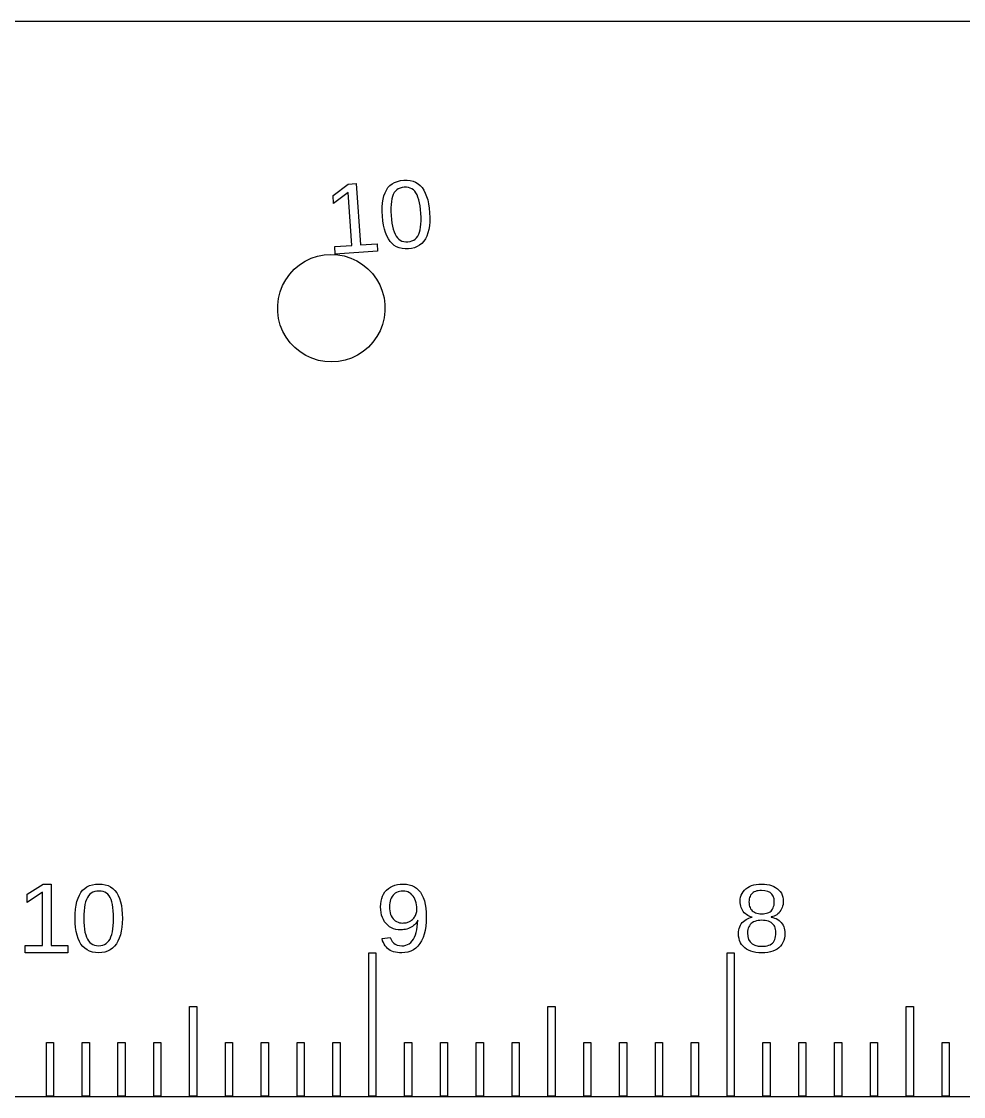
# Model space of a CAD drawing. Header units: metres. Extents: x 0 to 200, y 0 to 54.
# Drawn here: x 100.11 to 126.4, y 0 to 30 of the extents above; entities that cross this region are included whole.
import ezdxf

# ---------------------------------------------------------------- set-up
doc = ezdxf.new("R2010")
doc.units = ezdxf.units.M

msp = doc.modelspace()

# ---------------------------------------------------------------- linework, layer by layer
for p, q in [((200, 30), (0, 30)), ((110.45, 25.469), (110.52, 25.508)), ((110.52, 25.508), (110.598, 25.538)), ((110.598, 25.538), (110.684, 25.559)), ((110.684, 25.559), (110.778, 25.57)), ((110.778, 25.57), (110.87, 25.572)), ((110.87, 25.572), (110.956, 25.563)), ((110.956, 25.563), (111.035, 25.544)), ((111.035, 25.544), (111.108, 25.514)), ((111.108, 25.514), (111.175, 25.474)), ((108.802, 25.148), (109.229, 25.462)), ((109.225, 25.23), (108.818, 24.92)), ((109.329, 23.75), (109.225, 25.23)), ((109.229, 25.462), (109.451, 25.477)), ((109.451, 25.477), (109.571, 23.767)), ((110.224, 25.134), (110.254, 25.22)), ((110.254, 25.22), (110.291, 25.296)), ((110.291, 25.296), (110.336, 25.363)), ((110.336, 25.363), (110.389, 25.42)), ((110.389, 25.42), (110.45, 25.469)), ((110.509, 25.224), (110.482, 25.175)), ((110.542, 25.266), (110.509, 25.224)), ((110.58, 25.302), (110.542, 25.266)), ((110.624, 25.33), (110.58, 25.302)), ((110.674, 25.352), (110.624, 25.33)), ((110.73, 25.367), (110.674, 25.352)), ((110.791, 25.375), (110.73, 25.367)), ((110.851, 25.375), (110.791, 25.375)), ((110.906, 25.368), (110.851, 25.375)), ((110.957, 25.353), (110.906, 25.368)), ((111.004, 25.331), (110.957, 25.353)), ((111.046, 25.3), (111.004, 25.331)), ((111.083, 25.262), (111.046, 25.3)), ((111.116, 25.216), (111.083, 25.262)), ((111.146, 25.162), (111.116, 25.216)), ((111.175, 25.474), (111.235, 25.424)), ((111.235, 25.424), (111.289, 25.363)), ((111.289, 25.363), (111.336, 25.292)), ((111.336, 25.292), (111.378, 25.211)), ((111.378, 25.211), (111.414, 25.12)), ((108.818, 24.92), (108.802, 25.148)), ((110.177, 24.822), (110.185, 24.935)), ((110.185, 24.935), (110.201, 25.039)), ((110.201, 25.039), (110.224, 25.134)), ((110.43, 24.976), (110.422, 24.891)), ((110.442, 25.051), (110.43, 24.976)), ((110.46, 25.117), (110.442, 25.051)), ((110.482, 25.175), (110.46, 25.117)), ((111.172, 25.099), (111.146, 25.162)), ((111.195, 25.026), (111.172, 25.099)), ((111.214, 24.944), (111.195, 25.026)), ((111.23, 24.852), (111.214, 24.944)), ((111.414, 25.12), (111.444, 25.02)), ((111.444, 25.02), (111.468, 24.909)), ((111.468, 24.909), (111.486, 24.789)), ((110.176, 24.699), (110.177, 24.822)), ((110.182, 24.566), (110.176, 24.699)), ((110.422, 24.891), (110.418, 24.798)), ((110.418, 24.798), (110.419, 24.695)), ((110.419, 24.695), (110.425, 24.583)), ((111.243, 24.752), (111.23, 24.852)), ((111.253, 24.641), (111.243, 24.752)), ((111.258, 24.535), (111.253, 24.641)), ((111.486, 24.789), (111.498, 24.659)), ((111.498, 24.659), (111.504, 24.53)), ((110.194, 24.437), (110.182, 24.566)), ((110.213, 24.317), (110.194, 24.437)), ((110.237, 24.208), (110.213, 24.317)), ((110.425, 24.583), (110.435, 24.475)), ((110.435, 24.475), (110.448, 24.376)), ((110.448, 24.376), (110.464, 24.285)), ((111.247, 24.263), (111.255, 24.346)), ((111.255, 24.346), (111.259, 24.436)), ((111.259, 24.436), (111.258, 24.535)), ((111.502, 24.409), (111.493, 24.297)), ((111.504, 24.53), (111.502, 24.409)), ((110.268, 24.107), (110.237, 24.208)), ((110.304, 24.017), (110.268, 24.107)), ((110.347, 23.936), (110.304, 24.017)), ((110.464, 24.285), (110.484, 24.204)), ((110.484, 24.204), (110.507, 24.131)), ((110.507, 24.131), (110.534, 24.067)), ((110.534, 24.067), (110.564, 24.013)), ((110.564, 24.013), (110.599, 23.966)), ((111.134, 23.965), (111.166, 24.009)), ((111.166, 24.009), (111.194, 24.061)), ((111.194, 24.061), (111.216, 24.12)), ((111.216, 24.12), (111.234, 24.188)), ((111.234, 24.188), (111.247, 24.263)), ((111.42, 24.013), (111.381, 23.935)), ((111.452, 24.099), (111.42, 24.013)), ((111.476, 24.194), (111.452, 24.099)), ((111.493, 24.297), (111.476, 24.194)), ((108.848, 23.717), (109.329, 23.75)), ((108.862, 23.511), (108.848, 23.717)), ((109.571, 23.767), (110.031, 23.8)), ((110.031, 23.8), (110.045, 23.594)), ((110.395, 23.864), (110.347, 23.936)), ((110.45, 23.803), (110.395, 23.864)), ((110.511, 23.752), (110.45, 23.803)), ((110.578, 23.712), (110.511, 23.752)), ((110.651, 23.682), (110.578, 23.712)), ((110.599, 23.966), (110.637, 23.928)), ((110.637, 23.928), (110.68, 23.897)), ((110.68, 23.897), (110.727, 23.874)), ((110.727, 23.874), (110.778, 23.859)), ((110.778, 23.859), (110.833, 23.852)), ((110.833, 23.852), (110.892, 23.852)), ((110.892, 23.852), (110.951, 23.86)), ((110.951, 23.86), (111.005, 23.875)), ((111.005, 23.875), (111.053, 23.898)), ((111.053, 23.898), (111.096, 23.928)), ((111.152, 23.717), (111.076, 23.687)), ((111.096, 23.928), (111.134, 23.965)), ((111.22, 23.757), (111.152, 23.717)), ((111.281, 23.807), (111.22, 23.757)), ((111.334, 23.866), (111.281, 23.807)), ((111.381, 23.935), (111.334, 23.866)), ((108.192, 23.391), (108.371, 23.45)), ((108.371, 23.45), (108.556, 23.487)), ((108.556, 23.487), (108.744, 23.5)), ((108.744, 23.5), (108.932, 23.489)), ((110.045, 23.594), (108.862, 23.511)), ((108.932, 23.489), (109.117, 23.456)), ((109.117, 23.456), (109.297, 23.399)), ((110.729, 23.662), (110.651, 23.682)), ((110.814, 23.653), (110.729, 23.662)), ((110.904, 23.654), (110.814, 23.653)), ((110.994, 23.666), (110.904, 23.654)), ((111.076, 23.687), (110.994, 23.666)), ((107.72, 23.086), (107.864, 23.207)), ((107.864, 23.207), (108.023, 23.309)), ((108.023, 23.309), (108.192, 23.391)), ((109.297, 23.399), (109.468, 23.32)), ((109.468, 23.32), (109.628, 23.22)), ((109.628, 23.22), (109.774, 23.101)), ((109.774, 23.101), (109.904, 22.964)), ((107.482, 22.795), (107.592, 22.948)), ((107.592, 22.948), (107.72, 23.086)), ((109.904, 22.964), (110.015, 22.813)), ((110.015, 22.813), (110.107, 22.648)), ((107.325, 22.453), (107.393, 22.629)), ((107.393, 22.629), (107.482, 22.795)), ((110.107, 22.648), (110.178, 22.474)), ((107.257, 22.083), (107.279, 22.27)), ((107.279, 22.27), (107.325, 22.453)), ((110.178, 22.474), (110.226, 22.292)), ((110.226, 22.292), (110.251, 22.105)), ((107.258, 21.895), (107.257, 22.083)), ((110.252, 21.917), (110.23, 21.73)), ((110.251, 22.105), (110.252, 21.917)), ((107.283, 21.708), (107.258, 21.895)), ((107.331, 21.526), (107.283, 21.708)), ((110.23, 21.73), (110.185, 21.547)), ((107.402, 21.352), (107.331, 21.526)), ((107.494, 21.187), (107.402, 21.352)), ((110.117, 21.371), (110.027, 21.205)), ((110.185, 21.547), (110.117, 21.371)), ((107.606, 21.035), (107.494, 21.187)), ((107.736, 20.899), (107.606, 21.035)), ((109.917, 21.052), (109.789, 20.914)), ((110.027, 21.205), (109.917, 21.052)), ((107.882, 20.78), (107.736, 20.899)), ((108.042, 20.68), (107.882, 20.78)), ((109.645, 20.793), (109.487, 20.691)), ((109.789, 20.914), (109.645, 20.793)), ((108.213, 20.601), (108.042, 20.68)), ((108.392, 20.544), (108.213, 20.601)), ((108.577, 20.511), (108.392, 20.544)), ((108.766, 20.5), (108.577, 20.511)), ((108.953, 20.513), (108.766, 20.5)), ((109.138, 20.55), (108.953, 20.513)), ((109.317, 20.609), (109.138, 20.55)), ((109.487, 20.691), (109.317, 20.609)), ((100.268, 5.647), (100.715, 5.93)), ((100.715, 5.93), (100.938, 5.93)), ((100.938, 5.93), (100.938, 4.216)), ((101.763, 5.69), (101.813, 5.754)), ((101.813, 5.754), (101.87, 5.808)), ((101.87, 5.808), (101.934, 5.852)), ((101.934, 5.852), (102.006, 5.886)), ((102.006, 5.886), (102.086, 5.91)), ((102.098, 5.701), (102.052, 5.676)), ((102.086, 5.91), (102.173, 5.925)), ((102.149, 5.719), (102.098, 5.701)), ((102.206, 5.73), (102.149, 5.719)), ((102.173, 5.925), (102.268, 5.93)), ((102.267, 5.734), (102.206, 5.73)), ((102.327, 5.73), (102.267, 5.734)), ((102.268, 5.93), (102.36, 5.925)), ((102.382, 5.719), (102.327, 5.73)), ((102.36, 5.925), (102.445, 5.91)), ((102.432, 5.701), (102.382, 5.719)), ((102.477, 5.675), (102.432, 5.701)), ((102.445, 5.91), (102.523, 5.885)), ((102.523, 5.885), (102.594, 5.851)), ((102.594, 5.851), (102.657, 5.806)), ((102.657, 5.806), (102.714, 5.751)), ((102.714, 5.751), (102.763, 5.687)), ((110.214, 5.651), (110.252, 5.708)), ((110.252, 5.708), (110.296, 5.759)), ((110.296, 5.759), (110.347, 5.804)), ((110.347, 5.804), (110.403, 5.843)), ((110.403, 5.843), (110.464, 5.874)), ((110.464, 5.874), (110.53, 5.899)), ((110.53, 5.899), (110.602, 5.916)), ((110.617, 5.712), (110.577, 5.695)), ((110.602, 5.916), (110.68, 5.926)), ((110.659, 5.724), (110.617, 5.712)), ((110.705, 5.732), (110.659, 5.724)), ((110.68, 5.926), (110.762, 5.93)), ((110.754, 5.734), (110.705, 5.732)), ((110.803, 5.731), (110.754, 5.734)), ((110.762, 5.93), (110.849, 5.925)), ((110.849, 5.723), (110.803, 5.731)), ((110.849, 5.925), (110.931, 5.911)), ((110.892, 5.708), (110.849, 5.723)), ((110.933, 5.688), (110.892, 5.708)), ((110.931, 5.911), (111.005, 5.888)), ((111.005, 5.888), (111.074, 5.855)), ((111.074, 5.855), (111.136, 5.812)), ((111.136, 5.812), (111.192, 5.76)), ((111.192, 5.76), (111.242, 5.699)), ((120.218, 5.666), (120.248, 5.713)), ((120.248, 5.713), (120.284, 5.756)), ((120.284, 5.756), (120.327, 5.796)), ((120.327, 5.796), (120.376, 5.832)), ((120.376, 5.832), (120.429, 5.862)), ((120.429, 5.862), (120.487, 5.886)), ((120.487, 5.886), (120.55, 5.905)), ((120.56, 5.709), (120.529, 5.69)), ((120.55, 5.905), (120.616, 5.919)), ((120.594, 5.724), (120.56, 5.709)), ((120.632, 5.735), (120.594, 5.724)), ((120.616, 5.919), (120.688, 5.927)), ((120.672, 5.743), (120.632, 5.735)), ((120.717, 5.748), (120.672, 5.743)), ((120.688, 5.927), (120.764, 5.93)), ((120.764, 5.75), (120.717, 5.748)), ((120.764, 5.93), (120.842, 5.927)), ((120.858, 5.743), (120.764, 5.75)), ((120.842, 5.927), (120.914, 5.919)), ((120.937, 5.724), (120.858, 5.743)), ((120.914, 5.919), (120.982, 5.906)), ((121.002, 5.691), (120.937, 5.724)), ((120.982, 5.906), (121.045, 5.887)), ((121.045, 5.887), (121.104, 5.863)), ((121.104, 5.863), (121.157, 5.834)), ((121.157, 5.834), (121.206, 5.799)), ((121.206, 5.799), (121.249, 5.76)), ((121.249, 5.76), (121.286, 5.717)), ((121.286, 5.717), (121.316, 5.67)), ((100.695, 5.699), (100.268, 5.418)), ((100.268, 5.418), (100.268, 5.647)), ((100.695, 4.216), (100.695, 5.699)), ((101.632, 5.338), (101.655, 5.441)), ((101.655, 5.441), (101.685, 5.534)), ((101.685, 5.534), (101.721, 5.617)), ((101.721, 5.617), (101.763, 5.69)), ((101.897, 5.436), (101.879, 5.361)), ((101.919, 5.5), (101.897, 5.436)), ((101.945, 5.556), (101.919, 5.5)), ((101.976, 5.603), (101.945, 5.556)), ((102.011, 5.643), (101.976, 5.603)), ((102.052, 5.676), (102.011, 5.643)), ((102.517, 5.642), (102.477, 5.675)), ((102.551, 5.601), (102.517, 5.642)), ((102.581, 5.553), (102.551, 5.601)), ((102.607, 5.497), (102.581, 5.553)), ((102.628, 5.432), (102.607, 5.497)), ((102.646, 5.358), (102.628, 5.432)), ((102.763, 5.687), (102.806, 5.613)), ((102.806, 5.613), (102.841, 5.53)), ((102.841, 5.53), (102.871, 5.437)), ((102.871, 5.437), (102.894, 5.334)), ((110.132, 5.374), (110.143, 5.451)), ((110.143, 5.451), (110.16, 5.523)), ((110.16, 5.523), (110.184, 5.59)), ((110.184, 5.59), (110.214, 5.651)), ((110.383, 5.401), (110.377, 5.348)), ((110.394, 5.45), (110.383, 5.401)), ((110.408, 5.496), (110.394, 5.45)), ((110.427, 5.539), (110.408, 5.496)), ((110.449, 5.578), (110.427, 5.539)), ((110.476, 5.614), (110.449, 5.578)), ((110.507, 5.646), (110.476, 5.614)), ((110.54, 5.673), (110.507, 5.646)), ((110.577, 5.695), (110.54, 5.673)), ((110.97, 5.663), (110.933, 5.688)), ((111.005, 5.631), (110.97, 5.663)), ((111.036, 5.594), (111.005, 5.631)), ((111.064, 5.552), (111.036, 5.594)), ((111.088, 5.507), (111.064, 5.552)), ((111.107, 5.458), (111.088, 5.507)), ((111.123, 5.405), (111.107, 5.458)), ((111.133, 5.349), (111.123, 5.405)), ((111.242, 5.699), (111.285, 5.629)), ((111.285, 5.629), (111.322, 5.549)), ((111.322, 5.549), (111.352, 5.459)), ((111.352, 5.459), (111.375, 5.36)), ((120.165, 5.446), (120.168, 5.506)), ((120.167, 5.401), (120.165, 5.446)), ((120.172, 5.357), (120.167, 5.401)), ((120.168, 5.506), (120.178, 5.563)), ((120.178, 5.563), (120.195, 5.616)), ((120.195, 5.616), (120.218, 5.666)), ((120.414, 5.474), (120.412, 5.43)), ((120.412, 5.43), (120.414, 5.385)), ((120.419, 5.514), (120.414, 5.474)), ((120.429, 5.552), (120.419, 5.514)), ((120.441, 5.586), (120.429, 5.552)), ((120.458, 5.617), (120.441, 5.586)), ((120.478, 5.645), (120.458, 5.617)), ((120.502, 5.669), (120.478, 5.645)), ((120.529, 5.69), (120.502, 5.669)), ((121.053, 5.645), (121.002, 5.691)), ((121.089, 5.587), (121.053, 5.645)), ((121.111, 5.515), (121.089, 5.587)), ((121.118, 5.43), (121.111, 5.515)), ((121.116, 5.382), (121.118, 5.43)), ((121.316, 5.67), (121.339, 5.619)), ((121.339, 5.619), (121.356, 5.564)), ((121.356, 5.564), (121.366, 5.506)), ((121.366, 5.506), (121.369, 5.444)), ((121.369, 5.444), (121.367, 5.399)), ((101.603, 4.97), (101.606, 5.102)), ((101.606, 5.102), (101.616, 5.225)), ((101.616, 5.225), (101.632, 5.338)), ((101.855, 5.184), (101.849, 5.082)), ((101.865, 5.277), (101.855, 5.184)), ((101.879, 5.361), (101.865, 5.277)), ((102.659, 5.274), (102.646, 5.358)), ((102.669, 5.182), (102.659, 5.274)), ((102.675, 5.081), (102.669, 5.182)), ((102.894, 5.334), (102.91, 5.222)), ((102.91, 5.222), (102.92, 5.101)), ((102.92, 5.101), (102.923, 4.97)), ((110.129, 5.291), (110.132, 5.374)), ((110.132, 5.21), (110.129, 5.291)), ((110.142, 5.135), (110.132, 5.21)), ((110.157, 5.063), (110.142, 5.135)), ((110.377, 5.348), (110.375, 5.291)), ((110.375, 5.291), (110.377, 5.233)), ((110.377, 5.233), (110.383, 5.179)), ((110.383, 5.179), (110.394, 5.129)), ((110.394, 5.129), (110.408, 5.082)), ((111.115, 5.077), (111.125, 5.105)), ((111.125, 5.105), (111.132, 5.133)), ((111.132, 5.133), (111.138, 5.163)), ((111.14, 5.289), (111.133, 5.349)), ((111.138, 5.163), (111.141, 5.193)), ((111.142, 5.225), (111.14, 5.289)), ((111.141, 5.193), (111.142, 5.225)), ((111.375, 5.36), (111.392, 5.252)), ((111.392, 5.252), (111.402, 5.134)), ((111.402, 5.134), (111.405, 5.007)), ((120.181, 5.315), (120.172, 5.357)), ((120.194, 5.274), (120.181, 5.315)), ((120.21, 5.235), (120.194, 5.274)), ((120.23, 5.198), (120.21, 5.235)), ((120.254, 5.163), (120.23, 5.198)), ((120.281, 5.13), (120.254, 5.163)), ((120.311, 5.101), (120.281, 5.13)), ((120.343, 5.075), (120.311, 5.101)), ((120.414, 5.385), (120.42, 5.344)), ((120.42, 5.344), (120.429, 5.305)), ((120.429, 5.305), (120.442, 5.27)), ((120.442, 5.27), (120.459, 5.238)), ((120.459, 5.238), (120.48, 5.209)), ((120.48, 5.209), (120.504, 5.183)), ((120.504, 5.183), (120.532, 5.16)), ((120.532, 5.16), (120.563, 5.141)), ((120.563, 5.141), (120.598, 5.126)), ((120.598, 5.126), (120.635, 5.114)), ((120.635, 5.114), (120.676, 5.105)), ((120.676, 5.105), (120.719, 5.1)), ((120.813, 5.1), (120.858, 5.104)), ((120.858, 5.104), (120.898, 5.112)), ((120.898, 5.112), (120.936, 5.123)), ((120.936, 5.123), (120.97, 5.138)), ((120.97, 5.138), (121.001, 5.155)), ((121.001, 5.155), (121.028, 5.176)), ((121.028, 5.176), (121.052, 5.201)), ((121.052, 5.201), (121.072, 5.229)), ((121.072, 5.229), (121.089, 5.261)), ((121.089, 5.261), (121.101, 5.298)), ((121.101, 5.298), (121.111, 5.338)), ((121.111, 5.338), (121.116, 5.382)), ((121.251, 5.129), (121.221, 5.1)), ((121.278, 5.161), (121.251, 5.129)), ((121.302, 5.196), (121.278, 5.161)), ((121.323, 5.233), (121.302, 5.196)), ((121.339, 5.272), (121.323, 5.233)), ((121.352, 5.313), (121.339, 5.272)), ((121.362, 5.355), (121.352, 5.313)), ((121.367, 5.399), (121.362, 5.355)), ((101.606, 4.84), (101.603, 4.97)), ((101.617, 4.72), (101.606, 4.84)), ((101.849, 5.082), (101.847, 4.97)), ((101.847, 4.97), (101.849, 4.861)), ((101.849, 4.861), (101.855, 4.761)), ((102.669, 4.765), (102.675, 4.863)), ((102.677, 4.97), (102.675, 5.081)), ((102.675, 4.863), (102.677, 4.97)), ((102.92, 4.841), (102.909, 4.721)), ((102.923, 4.97), (102.92, 4.841)), ((110.179, 4.997), (110.157, 5.063)), ((110.208, 4.935), (110.179, 4.997)), ((110.242, 4.878), (110.208, 4.935)), ((110.283, 4.825), (110.242, 4.878)), ((110.329, 4.779), (110.283, 4.825)), ((110.408, 5.082), (110.427, 5.038)), ((110.427, 5.038), (110.449, 4.998)), ((110.449, 4.998), (110.476, 4.962)), ((110.476, 4.962), (110.507, 4.93)), ((110.507, 4.93), (110.54, 4.903)), ((110.54, 4.903), (110.576, 4.88)), ((110.576, 4.88), (110.616, 4.863)), ((110.616, 4.863), (110.658, 4.851)), ((110.658, 4.851), (110.703, 4.843)), ((110.703, 4.843), (110.751, 4.841)), ((110.751, 4.841), (110.781, 4.842)), ((110.781, 4.842), (110.81, 4.845)), ((110.81, 4.845), (110.839, 4.85)), ((110.839, 4.85), (110.867, 4.857)), ((110.867, 4.857), (110.894, 4.865)), ((110.894, 4.865), (110.921, 4.876)), ((110.921, 4.876), (110.972, 4.904)), ((110.972, 4.904), (110.996, 4.92)), ((110.996, 4.92), (111.018, 4.937)), ((111.018, 4.937), (111.038, 4.957)), ((111.038, 4.957), (111.057, 4.978)), ((111.057, 4.978), (111.074, 5.001)), ((111.074, 5.001), (111.09, 5.025)), ((111.106, 4.823), (111.079, 4.795)), ((111.09, 5.025), (111.104, 5.051)), ((111.104, 5.051), (111.115, 5.077)), ((111.129, 4.853), (111.106, 4.823)), ((111.149, 4.884), (111.129, 4.853)), ((111.166, 4.918), (111.149, 4.884)), ((111.154, 4.735), (111.162, 4.823)), ((111.162, 4.823), (111.166, 4.918)), ((111.401, 4.874), (111.39, 4.75)), ((111.405, 5.007), (111.401, 4.874)), ((120.174, 4.777), (120.198, 4.816)), ((120.198, 4.816), (120.226, 4.852)), ((120.226, 4.852), (120.258, 4.885)), ((120.258, 4.885), (120.292, 4.914)), ((120.292, 4.914), (120.329, 4.94)), ((120.329, 4.94), (120.368, 4.961)), ((120.378, 5.053), (120.343, 5.075)), ((120.368, 4.961), (120.409, 4.978)), ((120.416, 5.034), (120.378, 5.053)), ((120.409, 4.978), (120.453, 4.992)), ((120.456, 5.018), (120.416, 5.034)), ((120.474, 4.824), (120.446, 4.796)), ((120.453, 4.992), (120.499, 5.001)), ((120.499, 5.006), (120.456, 5.018)), ((120.505, 4.849), (120.474, 4.824)), ((120.499, 5.001), (120.499, 5.006)), ((120.54, 4.87), (120.505, 4.849)), ((120.578, 4.887), (120.54, 4.87)), ((120.619, 4.9), (120.578, 4.887)), ((120.664, 4.909), (120.619, 4.9)), ((120.712, 4.915), (120.664, 4.909)), ((120.763, 4.917), (120.712, 4.915)), ((120.719, 5.1), (120.766, 5.098)), ((120.816, 4.915), (120.763, 4.917)), ((120.766, 5.098), (120.813, 5.1)), ((120.865, 4.91), (120.816, 4.915)), ((120.911, 4.901), (120.865, 4.91)), ((120.953, 4.889), (120.911, 4.901)), ((120.992, 4.873), (120.953, 4.889)), ((121.027, 4.853), (120.992, 4.873)), ((121.059, 4.83), (121.027, 4.853)), ((121.075, 5.021), (121.032, 5.01)), ((121.032, 5.01), (121.032, 5.005)), ((121.032, 5.005), (121.082, 4.995)), ((121.087, 4.804), (121.059, 4.83)), ((121.116, 5.035), (121.075, 5.021)), ((121.082, 4.995), (121.129, 4.981)), ((121.111, 4.774), (121.087, 4.804)), ((121.154, 5.053), (121.116, 5.035)), ((121.129, 4.981), (121.173, 4.963)), ((121.189, 5.074), (121.154, 5.053)), ((121.173, 4.963), (121.214, 4.941)), ((121.221, 5.1), (121.189, 5.074)), ((121.214, 4.941), (121.251, 4.916)), ((121.251, 4.916), (121.284, 4.887)), ((121.284, 4.887), (121.315, 4.854)), ((121.315, 4.854), (121.342, 4.818)), ((121.342, 4.818), (121.364, 4.78)), ((101.633, 4.608), (101.617, 4.72)), ((101.657, 4.506), (101.633, 4.608)), ((101.687, 4.413), (101.657, 4.506)), ((101.855, 4.761), (101.865, 4.67)), ((101.865, 4.67), (101.879, 4.587)), ((101.879, 4.587), (101.898, 4.513)), ((101.898, 4.513), (101.92, 4.448)), ((102.604, 4.453), (102.626, 4.519)), ((102.626, 4.519), (102.644, 4.593)), ((102.644, 4.593), (102.659, 4.675)), ((102.659, 4.675), (102.669, 4.765)), ((102.868, 4.508), (102.837, 4.415)), ((102.892, 4.61), (102.868, 4.508)), ((102.909, 4.721), (102.892, 4.61)), ((110.379, 4.739), (110.329, 4.779)), ((110.434, 4.707), (110.379, 4.739)), ((110.492, 4.682), (110.434, 4.707)), ((110.555, 4.664), (110.492, 4.682)), ((110.622, 4.654), (110.555, 4.664)), ((110.693, 4.65), (110.622, 4.654)), ((110.737, 4.651), (110.693, 4.65)), ((110.781, 4.656), (110.737, 4.651)), ((110.823, 4.663), (110.781, 4.656)), ((110.864, 4.674), (110.823, 4.663)), ((110.904, 4.687), (110.864, 4.674)), ((110.943, 4.704), (110.904, 4.687)), ((110.981, 4.723), (110.943, 4.704)), ((111.017, 4.745), (110.981, 4.723)), ((111.05, 4.769), (111.017, 4.745)), ((111.079, 4.795), (111.05, 4.769)), ((111.077, 4.446), (111.103, 4.509)), ((111.103, 4.509), (111.124, 4.578)), ((111.124, 4.578), (111.142, 4.653)), ((111.142, 4.653), (111.154, 4.735)), ((111.347, 4.53), (111.314, 4.434)), ((111.372, 4.636), (111.347, 4.53)), ((111.39, 4.75), (111.372, 4.636)), ((120.12, 4.548), (120.122, 4.599)), ((120.124, 4.477), (120.12, 4.548)), ((120.122, 4.599), (120.129, 4.647)), ((120.129, 4.647), (120.139, 4.692)), ((120.139, 4.692), (120.155, 4.736)), ((120.155, 4.736), (120.174, 4.777)), ((120.372, 4.614), (120.37, 4.569)), ((120.37, 4.569), (120.378, 4.469)), ((120.378, 4.656), (120.372, 4.614)), ((120.389, 4.695), (120.378, 4.656)), ((120.404, 4.732), (120.389, 4.695)), ((120.423, 4.765), (120.404, 4.732)), ((120.446, 4.796), (120.423, 4.765)), ((121.13, 4.741), (121.111, 4.774)), ((121.146, 4.704), (121.13, 4.741)), ((121.156, 4.664), (121.146, 4.704)), ((121.163, 4.621), (121.156, 4.664)), ((121.157, 4.469), (121.163, 4.519)), ((121.165, 4.574), (121.163, 4.621)), ((121.163, 4.519), (121.165, 4.574)), ((121.364, 4.78), (121.383, 4.739)), ((121.383, 4.739), (121.397, 4.696)), ((121.397, 4.696), (121.408, 4.65)), ((121.408, 4.65), (121.414, 4.602)), ((121.416, 4.551), (121.413, 4.48)), ((121.414, 4.602), (121.416, 4.551)), ((100.213, 4.01), (100.213, 4.216)), ((100.213, 4.216), (100.695, 4.216)), ((100.938, 4.216), (101.399, 4.216)), ((101.399, 4.216), (101.399, 4.01)), ((101.724, 4.33), (101.687, 4.413)), ((101.767, 4.255), (101.724, 4.33)), ((101.818, 4.19), (101.767, 4.255)), ((101.92, 4.448), (101.946, 4.391)), ((101.946, 4.391), (101.977, 4.342)), ((101.977, 4.342), (102.013, 4.301)), ((102.013, 4.301), (102.053, 4.268)), ((102.053, 4.268), (102.098, 4.242)), ((102.098, 4.242), (102.148, 4.223)), ((102.148, 4.223), (102.203, 4.212)), ((102.203, 4.212), (102.262, 4.208)), ((102.262, 4.208), (102.321, 4.212)), ((102.321, 4.212), (102.376, 4.223)), ((102.376, 4.223), (102.425, 4.242)), ((102.425, 4.242), (102.47, 4.269)), ((102.47, 4.269), (102.511, 4.303)), ((102.511, 4.303), (102.546, 4.345)), ((102.546, 4.345), (102.577, 4.395)), ((102.577, 4.395), (102.604, 4.453)), ((102.755, 4.256), (102.704, 4.191)), ((102.8, 4.331), (102.755, 4.256)), ((102.837, 4.415), (102.8, 4.331)), ((110.169, 4.405), (110.4, 4.441)), ((110.187, 4.348), (110.169, 4.405)), ((110.208, 4.295), (110.187, 4.348)), ((110.233, 4.248), (110.208, 4.295)), ((110.26, 4.205), (110.233, 4.248)), ((110.291, 4.166), (110.26, 4.205)), ((110.4, 4.441), (110.424, 4.378)), ((110.424, 4.378), (110.456, 4.325)), ((110.456, 4.325), (110.495, 4.282)), ((110.495, 4.282), (110.541, 4.248)), ((110.541, 4.248), (110.594, 4.224)), ((110.594, 4.224), (110.654, 4.21)), ((110.654, 4.21), (110.722, 4.205)), ((110.722, 4.205), (110.78, 4.209)), ((110.78, 4.209), (110.834, 4.22)), ((110.834, 4.22), (110.884, 4.239)), ((110.884, 4.239), (110.93, 4.265)), ((110.93, 4.265), (110.973, 4.299)), ((110.973, 4.299), (111.011, 4.341)), ((111.011, 4.341), (111.046, 4.39)), ((111.046, 4.39), (111.077, 4.446)), ((111.226, 4.268), (111.172, 4.2)), ((111.273, 4.346), (111.226, 4.268)), ((111.314, 4.434), (111.273, 4.346)), ((120.134, 4.41), (120.124, 4.477)), ((120.152, 4.349), (120.134, 4.41)), ((120.176, 4.292), (120.152, 4.349)), ((120.208, 4.24), (120.176, 4.292)), ((120.246, 4.192), (120.208, 4.24)), ((120.378, 4.469), (120.403, 4.384)), ((120.403, 4.384), (120.444, 4.314)), ((120.444, 4.314), (120.501, 4.26)), ((120.501, 4.26), (120.575, 4.222)), ((120.575, 4.222), (120.665, 4.199)), ((120.877, 4.198), (120.923, 4.208)), ((120.923, 4.208), (120.965, 4.221)), ((120.965, 4.221), (121.003, 4.237)), ((121.003, 4.237), (121.037, 4.258)), ((121.037, 4.258), (121.067, 4.282)), ((121.067, 4.282), (121.093, 4.31)), ((121.093, 4.31), (121.115, 4.343)), ((121.115, 4.343), (121.133, 4.381)), ((121.133, 4.381), (121.147, 4.422)), ((121.147, 4.422), (121.157, 4.469)), ((121.331, 4.244), (121.293, 4.196)), ((121.361, 4.296), (121.331, 4.244)), ((121.385, 4.353), (121.361, 4.296)), ((121.402, 4.414), (121.385, 4.353)), ((121.413, 4.48), (121.402, 4.414)), ((101.399, 4.01), (100.213, 4.01)), ((101.875, 4.135), (101.818, 4.19)), ((101.938, 4.09), (101.875, 4.135)), ((102.009, 4.055), (101.938, 4.09)), ((102.086, 4.03), (102.009, 4.055)), ((102.17, 4.015), (102.086, 4.03)), ((102.26, 4.01), (102.17, 4.015)), ((102.35, 4.015), (102.26, 4.01)), ((102.434, 4.03), (102.35, 4.015)), ((102.511, 4.055), (102.434, 4.03)), ((102.582, 4.09), (102.511, 4.055)), ((102.646, 4.136), (102.582, 4.09)), ((102.704, 4.191), (102.646, 4.136)), ((109.8, 0.01), (109.8, 4.01)), ((109.8, 4.01), (110, 4.01)), ((110, 4.01), (110, 0.01)), ((110.324, 4.132), (110.291, 4.166)), ((110.361, 4.103), (110.324, 4.132)), ((110.401, 4.078), (110.361, 4.103)), ((110.445, 4.057), (110.401, 4.078)), ((110.492, 4.04), (110.445, 4.057)), ((110.543, 4.027), (110.492, 4.04)), ((110.598, 4.018), (110.543, 4.027)), ((110.656, 4.012), (110.598, 4.018)), ((110.718, 4.01), (110.656, 4.012)), ((110.809, 4.015), (110.718, 4.01)), ((110.894, 4.031), (110.809, 4.015)), ((110.973, 4.057), (110.894, 4.031)), ((111.046, 4.094), (110.973, 4.057)), ((111.112, 4.142), (111.046, 4.094)), ((111.172, 4.2), (111.112, 4.142)), ((119.8, 0.01), (119.8, 4.01)), ((119.8, 4.01), (120, 4.01)), ((120, 4.01), (120, 0.01)), ((120.292, 4.15), (120.246, 4.192)), ((120.344, 4.113), (120.292, 4.15)), ((120.401, 4.081), (120.344, 4.113)), ((120.464, 4.056), (120.401, 4.081)), ((120.532, 4.036), (120.464, 4.056)), ((120.606, 4.021), (120.532, 4.036)), ((120.685, 4.013), (120.606, 4.021)), ((120.665, 4.199), (120.772, 4.191)), ((120.769, 4.01), (120.685, 4.013)), ((120.855, 4.013), (120.769, 4.01)), ((120.772, 4.191), (120.827, 4.193)), ((120.827, 4.193), (120.877, 4.198)), ((120.936, 4.022), (120.855, 4.013)), ((121.01, 4.036), (120.936, 4.022)), ((121.079, 4.057), (121.01, 4.036)), ((121.142, 4.083), (121.079, 4.057)), ((121.198, 4.115), (121.142, 4.083)), ((121.249, 4.153), (121.198, 4.115)), ((121.293, 4.196), (121.249, 4.153)), ((104.8, 0.01), (104.8, 2.51)), ((104.8, 2.51), (105, 2.51)), ((105, 2.51), (105, 0.01)), ((114.8, 0.01), (114.8, 2.51)), ((114.8, 2.51), (115, 2.51)), ((115, 2.51), (115, 0.01)), ((124.8, 0.01), (124.8, 2.51)), ((124.8, 2.51), (125, 2.51)), ((125, 2.51), (125, 0.01)), ((100.8, 0.01), (100.8, 1.51)), ((100.8, 1.51), (101, 1.51)), ((101, 1.51), (101, 0.01)), ((101.8, 0.01), (101.8, 1.51)), ((101.8, 1.51), (102, 1.51)), ((102, 1.51), (102, 0.01)), ((102.8, 0.01), (102.8, 1.51)), ((102.8, 1.51), (103, 1.51)), ((103, 1.51), (103, 0.01)), ((103.8, 0.01), (103.8, 1.51)), ((103.8, 1.51), (104, 1.51)), ((104, 1.51), (104, 0.01)), ((105.8, 0.01), (105.8, 1.51)), ((105.8, 1.51), (106, 1.51)), ((106, 1.51), (106, 0.01)), ((106.8, 0.01), (106.8, 1.51)), ((106.8, 1.51), (107, 1.51)), ((107, 1.51), (107, 0.01)), ((107.8, 0.01), (107.8, 1.51)), ((107.8, 1.51), (108, 1.51)), ((108, 1.51), (108, 0.01)), ((108.8, 0.01), (108.8, 1.51)), ((108.8, 1.51), (109, 1.51)), ((109, 1.51), (109, 0.01)), ((110.8, 0.01), (110.8, 1.51)), ((110.8, 1.51), (111, 1.51)), ((111, 1.51), (111, 0.01)), ((111.8, 0.01), (111.8, 1.51)), ((111.8, 1.51), (112, 1.51)), ((112, 1.51), (112, 0.01)), ((112.8, 0.01), (112.8, 1.51)), ((112.8, 1.51), (113, 1.51)), ((113, 1.51), (113, 0.01)), ((113.8, 0.01), (113.8, 1.51)), ((113.8, 1.51), (114, 1.51)), ((114, 1.51), (114, 0.01)), ((115.8, 0.01), (115.8, 1.51)), ((115.8, 1.51), (116, 1.51)), ((116, 1.51), (116, 0.01)), ((116.8, 0.01), (116.8, 1.51)), ((116.8, 1.51), (117, 1.51)), ((117, 1.51), (117, 0.01)), ((117.8, 0.01), (117.8, 1.51)), ((117.8, 1.51), (118, 1.51)), ((118, 1.51), (118, 0.01)), ((118.8, 0.01), (118.8, 1.51)), ((118.8, 1.51), (119, 1.51)), ((119, 1.51), (119, 0.01)), ((120.8, 0.01), (120.8, 1.51)), ((120.8, 1.51), (121, 1.51)), ((121, 1.51), (121, 0.01)), ((121.8, 0.01), (121.8, 1.51)), ((121.8, 1.51), (122, 1.51)), ((122, 1.51), (122, 0.01)), ((122.8, 0.01), (122.8, 1.51)), ((122.8, 1.51), (123, 1.51)), ((123, 1.51), (123, 0.01)), ((123.8, 0.01), (123.8, 1.51)), ((123.8, 1.51), (124, 1.51)), ((124, 1.51), (124, 0.01)), ((125.8, 0.01), (125.8, 1.51)), ((125.8, 1.51), (126, 1.51)), ((126, 1.51), (126, 0.01)), ((0, 0), (200, 0)), ((101, 0.01), (100.8, 0.01)), ((102, 0.01), (101.8, 0.01)), ((103, 0.01), (102.8, 0.01)), ((104, 0.01), (103.8, 0.01)), ((105, 0.01), (104.8, 0.01)), ((106, 0.01), (105.8, 0.01)), ((107, 0.01), (106.8, 0.01)), ((108, 0.01), (107.8, 0.01)), ((109, 0.01), (108.8, 0.01)), ((110, 0.01), (109.8, 0.01)), ((111, 0.01), (110.8, 0.01)), ((112, 0.01), (111.8, 0.01)), ((113, 0.01), (112.8, 0.01)), ((114, 0.01), (113.8, 0.01)), ((115, 0.01), (114.8, 0.01)), ((116, 0.01), (115.8, 0.01)), ((117, 0.01), (116.8, 0.01)), ((118, 0.01), (117.8, 0.01)), ((119, 0.01), (118.8, 0.01)), ((120, 0.01), (119.8, 0.01)), ((121, 0.01), (120.8, 0.01)), ((122, 0.01), (121.8, 0.01)), ((123, 0.01), (122.8, 0.01)), ((124, 0.01), (123.8, 0.01)), ((125, 0.01), (124.8, 0.01)), ((126, 0.01), (125.8, 0.01))]:
    msp.add_line(p, q)

doc.saveas('drawing.dxf')
